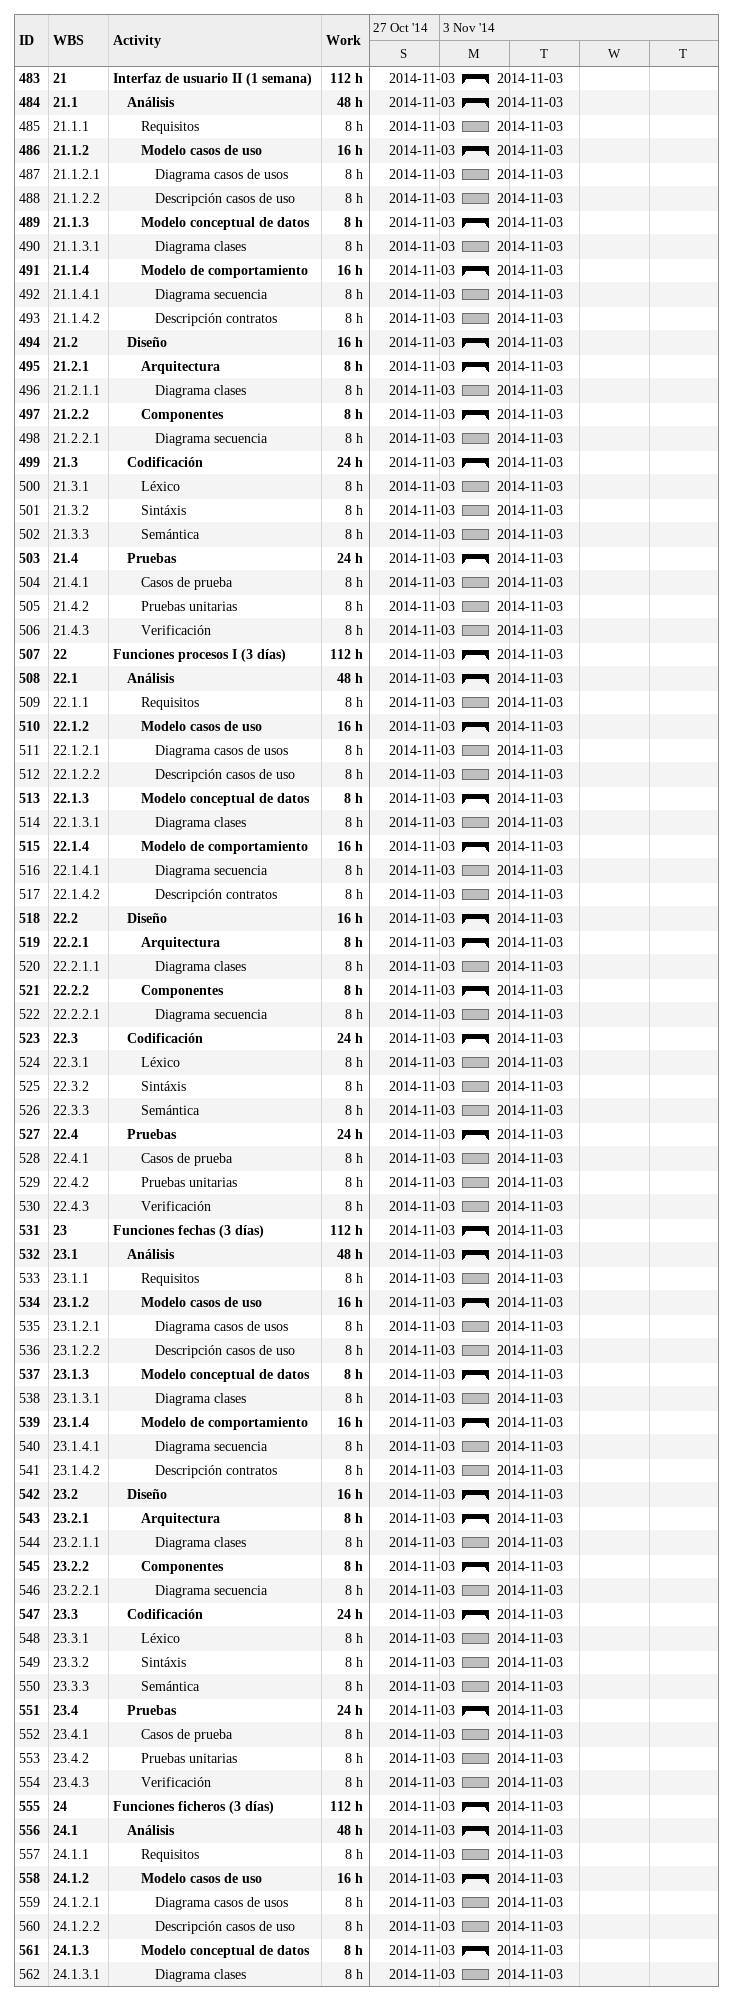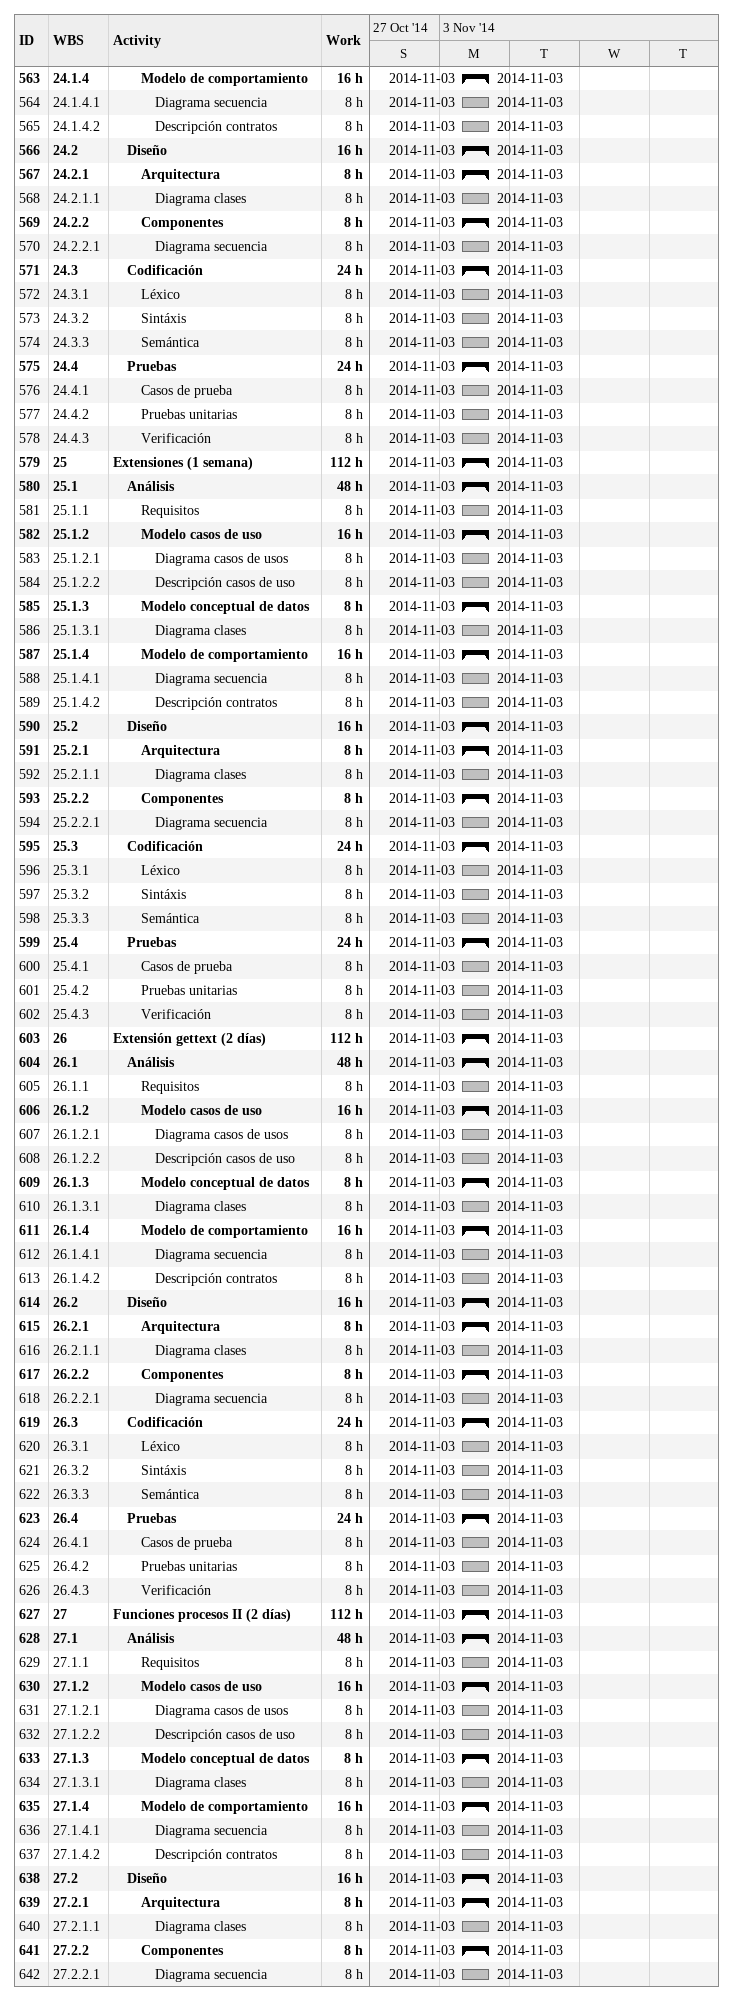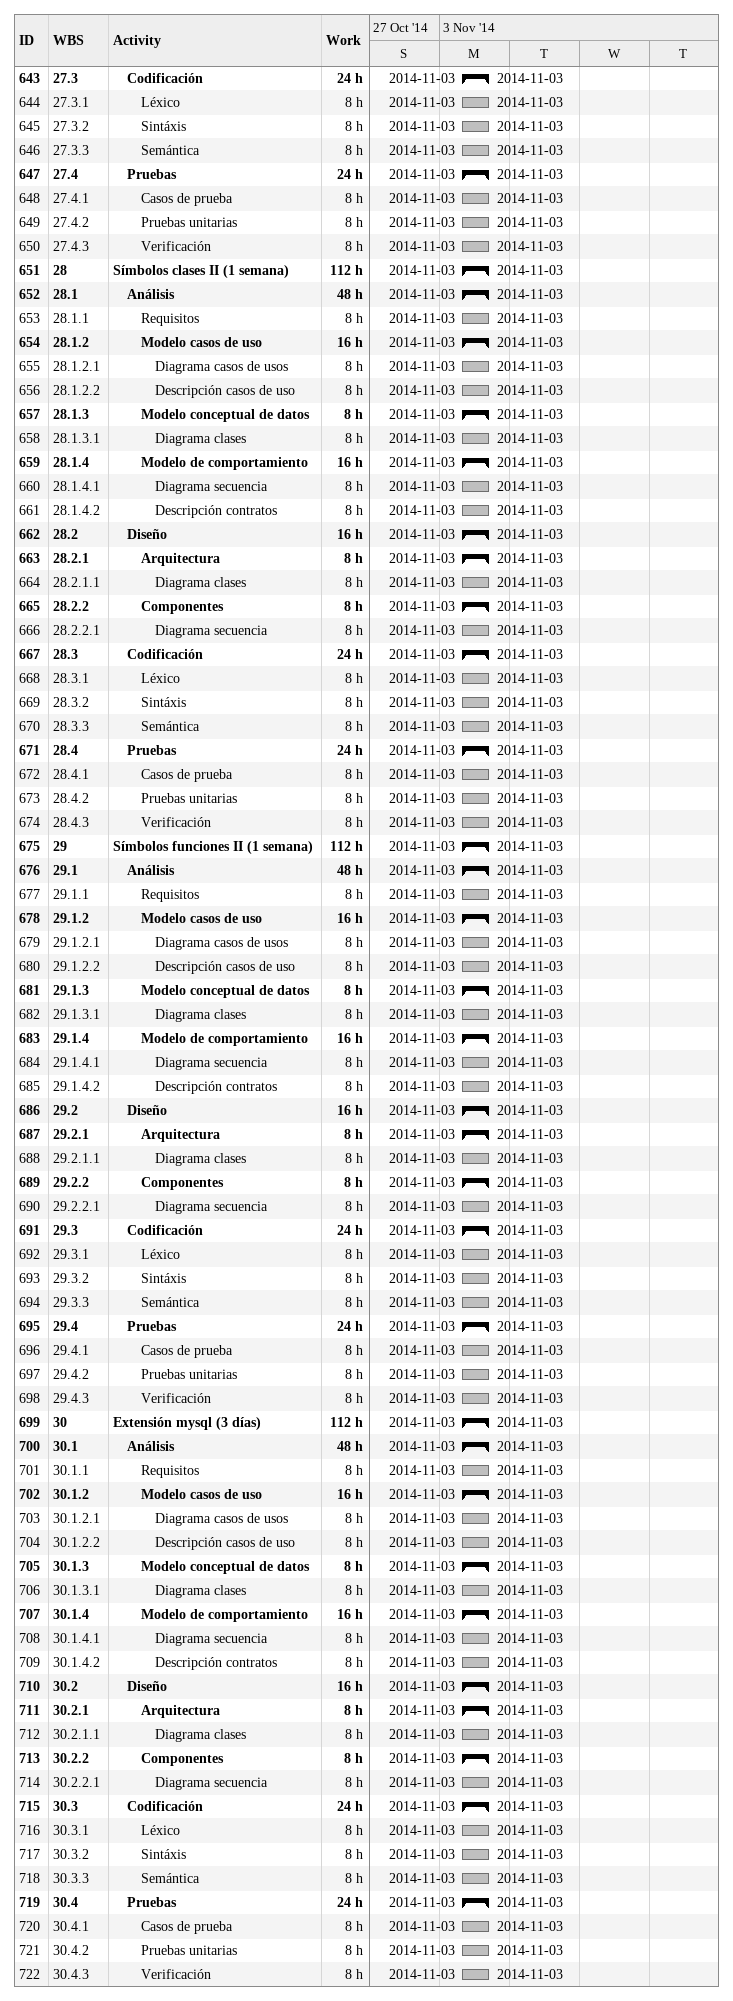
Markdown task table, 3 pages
| ID | WBS | Task | Start | Finish | Work (h) |
|---|---|---|---|---|---|
| 483 | 21 | **Interfaz de usuario II (1 semana)** | 2014-11-03 | 2014-11-03 | 112 |
| 484 | 21.1 | **Análisis** | 2014-11-03 | 2014-11-03 | 48 |
| 485 | 21.1.1 | Requisitos | 2014-11-03 | 2014-11-03 | 8 |
| 486 | 21.1.2 | **Modelo casos de uso** | 2014-11-03 | 2014-11-03 | 16 |
| 487 | 21.1.2.1 | Diagrama casos de usos | 2014-11-03 | 2014-11-03 | 8 |
| 488 | 21.1.2.2 | Descripción casos de uso | 2014-11-03 | 2014-11-03 | 8 |
| 489 | 21.1.3 | **Modelo conceptual de datos** | 2014-11-03 | 2014-11-03 | 8 |
| 490 | 21.1.3.1 | Diagrama clases | 2014-11-03 | 2014-11-03 | 8 |
| 491 | 21.1.4 | **Modelo de comportamiento** | 2014-11-03 | 2014-11-03 | 16 |
| 492 | 21.1.4.1 | Diagrama secuencia | 2014-11-03 | 2014-11-03 | 8 |
| 493 | 21.1.4.2 | Descripción contratos | 2014-11-03 | 2014-11-03 | 8 |
| 494 | 21.2 | **Diseño** | 2014-11-03 | 2014-11-03 | 16 |
| 495 | 21.2.1 | **Arquitectura** | 2014-11-03 | 2014-11-03 | 8 |
| 496 | 21.2.1.1 | Diagrama clases | 2014-11-03 | 2014-11-03 | 8 |
| 497 | 21.2.2 | **Componentes** | 2014-11-03 | 2014-11-03 | 8 |
| 498 | 21.2.2.1 | Diagrama secuencia | 2014-11-03 | 2014-11-03 | 8 |
| 499 | 21.3 | **Codificación** | 2014-11-03 | 2014-11-03 | 24 |
| 500 | 21.3.1 | Léxico | 2014-11-03 | 2014-11-03 | 8 |
| 501 | 21.3.2 | Sintáxis | 2014-11-03 | 2014-11-03 | 8 |
| 502 | 21.3.3 | Semántica | 2014-11-03 | 2014-11-03 | 8 |
| 503 | 21.4 | **Pruebas** | 2014-11-03 | 2014-11-03 | 24 |
| 504 | 21.4.1 | Casos de prueba | 2014-11-03 | 2014-11-03 | 8 |
| 505 | 21.4.2 | Pruebas unitarias | 2014-11-03 | 2014-11-03 | 8 |
| 506 | 21.4.3 | Verificación | 2014-11-03 | 2014-11-03 | 8 |
| 507 | 22 | **Funciones procesos I (3 días)** | 2014-11-03 | 2014-11-03 | 112 |
| 508 | 22.1 | **Análisis** | 2014-11-03 | 2014-11-03 | 48 |
| 509 | 22.1.1 | Requisitos | 2014-11-03 | 2014-11-03 | 8 |
| 510 | 22.1.2 | **Modelo casos de uso** | 2014-11-03 | 2014-11-03 | 16 |
| 511 | 22.1.2.1 | Diagrama casos de usos | 2014-11-03 | 2014-11-03 | 8 |
| 512 | 22.1.2.2 | Descripción casos de uso | 2014-11-03 | 2014-11-03 | 8 |
| 513 | 22.1.3 | **Modelo conceptual de datos** | 2014-11-03 | 2014-11-03 | 8 |
| 514 | 22.1.3.1 | Diagrama clases | 2014-11-03 | 2014-11-03 | 8 |
| 515 | 22.1.4 | **Modelo de comportamiento** | 2014-11-03 | 2014-11-03 | 16 |
| 516 | 22.1.4.1 | Diagrama secuencia | 2014-11-03 | 2014-11-03 | 8 |
| 517 | 22.1.4.2 | Descripción contratos | 2014-11-03 | 2014-11-03 | 8 |
| 518 | 22.2 | **Diseño** | 2014-11-03 | 2014-11-03 | 16 |
| 519 | 22.2.1 | **Arquitectura** | 2014-11-03 | 2014-11-03 | 8 |
| 520 | 22.2.1.1 | Diagrama clases | 2014-11-03 | 2014-11-03 | 8 |
| 521 | 22.2.2 | **Componentes** | 2014-11-03 | 2014-11-03 | 8 |
| 522 | 22.2.2.1 | Diagrama secuencia | 2014-11-03 | 2014-11-03 | 8 |
| 523 | 22.3 | **Codificación** | 2014-11-03 | 2014-11-03 | 24 |
| 524 | 22.3.1 | Léxico | 2014-11-03 | 2014-11-03 | 8 |
| 525 | 22.3.2 | Sintáxis | 2014-11-03 | 2014-11-03 | 8 |
| 526 | 22.3.3 | Semántica | 2014-11-03 | 2014-11-03 | 8 |
| 527 | 22.4 | **Pruebas** | 2014-11-03 | 2014-11-03 | 24 |
| 528 | 22.4.1 | Casos de prueba | 2014-11-03 | 2014-11-03 | 8 |
| 529 | 22.4.2 | Pruebas unitarias | 2014-11-03 | 2014-11-03 | 8 |
| 530 | 22.4.3 | Verificación | 2014-11-03 | 2014-11-03 | 8 |
| 531 | 23 | **Funciones fechas (3 días)** | 2014-11-03 | 2014-11-03 | 112 |
| 532 | 23.1 | **Análisis** | 2014-11-03 | 2014-11-03 | 48 |
| 533 | 23.1.1 | Requisitos | 2014-11-03 | 2014-11-03 | 8 |
| 534 | 23.1.2 | **Modelo casos de uso** | 2014-11-03 | 2014-11-03 | 16 |
| 535 | 23.1.2.1 | Diagrama casos de usos | 2014-11-03 | 2014-11-03 | 8 |
| 536 | 23.1.2.2 | Descripción casos de uso | 2014-11-03 | 2014-11-03 | 8 |
| 537 | 23.1.3 | **Modelo conceptual de datos** | 2014-11-03 | 2014-11-03 | 8 |
| 538 | 23.1.3.1 | Diagrama clases | 2014-11-03 | 2014-11-03 | 8 |
| 539 | 23.1.4 | **Modelo de comportamiento** | 2014-11-03 | 2014-11-03 | 16 |
| 540 | 23.1.4.1 | Diagrama secuencia | 2014-11-03 | 2014-11-03 | 8 |
| 541 | 23.1.4.2 | Descripción contratos | 2014-11-03 | 2014-11-03 | 8 |
| 542 | 23.2 | **Diseño** | 2014-11-03 | 2014-11-03 | 16 |
| 543 | 23.2.1 | **Arquitectura** | 2014-11-03 | 2014-11-03 | 8 |
| 544 | 23.2.1.1 | Diagrama clases | 2014-11-03 | 2014-11-03 | 8 |
| 545 | 23.2.2 | **Componentes** | 2014-11-03 | 2014-11-03 | 8 |
| 546 | 23.2.2.1 | Diagrama secuencia | 2014-11-03 | 2014-11-03 | 8 |
| 547 | 23.3 | **Codificación** | 2014-11-03 | 2014-11-03 | 24 |
| 548 | 23.3.1 | Léxico | 2014-11-03 | 2014-11-03 | 8 |
| 549 | 23.3.2 | Sintáxis | 2014-11-03 | 2014-11-03 | 8 |
| 550 | 23.3.3 | Semántica | 2014-11-03 | 2014-11-03 | 8 |
| 551 | 23.4 | **Pruebas** | 2014-11-03 | 2014-11-03 | 24 |
| 552 | 23.4.1 | Casos de prueba | 2014-11-03 | 2014-11-03 | 8 |
| 553 | 23.4.2 | Pruebas unitarias | 2014-11-03 | 2014-11-03 | 8 |
| 554 | 23.4.3 | Verificación | 2014-11-03 | 2014-11-03 | 8 |
| 555 | 24 | **Funciones ficheros (3 días)** | 2014-11-03 | 2014-11-03 | 112 |
| 556 | 24.1 | **Análisis** | 2014-11-03 | 2014-11-03 | 48 |
| 557 | 24.1.1 | Requisitos | 2014-11-03 | 2014-11-03 | 8 |
| 558 | 24.1.2 | **Modelo casos de uso** | 2014-11-03 | 2014-11-03 | 16 |
| 559 | 24.1.2.1 | Diagrama casos de usos | 2014-11-03 | 2014-11-03 | 8 |
| 560 | 24.1.2.2 | Descripción casos de uso | 2014-11-03 | 2014-11-03 | 8 |
| 561 | 24.1.3 | **Modelo conceptual de datos** | 2014-11-03 | 2014-11-03 | 8 |
| 562 | 24.1.3.1 | Diagrama clases | 2014-11-03 | 2014-11-03 | 8 |
| 563 | 24.1.4 | **Modelo de comportamiento** | 2014-11-03 | 2014-11-03 | 16 |
| 564 | 24.1.4.1 | Diagrama secuencia | 2014-11-03 | 2014-11-03 | 8 |
| 565 | 24.1.4.2 | Descripción contratos | 2014-11-03 | 2014-11-03 | 8 |
| 566 | 24.2 | **Diseño** | 2014-11-03 | 2014-11-03 | 16 |
| 567 | 24.2.1 | **Arquitectura** | 2014-11-03 | 2014-11-03 | 8 |
| 568 | 24.2.1.1 | Diagrama clases | 2014-11-03 | 2014-11-03 | 8 |
| 569 | 24.2.2 | **Componentes** | 2014-11-03 | 2014-11-03 | 8 |
| 570 | 24.2.2.1 | Diagrama secuencia | 2014-11-03 | 2014-11-03 | 8 |
| 571 | 24.3 | **Codificación** | 2014-11-03 | 2014-11-03 | 24 |
| 572 | 24.3.1 | Léxico | 2014-11-03 | 2014-11-03 | 8 |
| 573 | 24.3.2 | Sintáxis | 2014-11-03 | 2014-11-03 | 8 |
| 574 | 24.3.3 | Semántica | 2014-11-03 | 2014-11-03 | 8 |
| 575 | 24.4 | **Pruebas** | 2014-11-03 | 2014-11-03 | 24 |
| 576 | 24.4.1 | Casos de prueba | 2014-11-03 | 2014-11-03 | 8 |
| 577 | 24.4.2 | Pruebas unitarias | 2014-11-03 | 2014-11-03 | 8 |
| 578 | 24.4.3 | Verificación | 2014-11-03 | 2014-11-03 | 8 |
| 579 | 25 | **Extensiones (1 semana)** | 2014-11-03 | 2014-11-03 | 112 |
| 580 | 25.1 | **Análisis** | 2014-11-03 | 2014-11-03 | 48 |
| 581 | 25.1.1 | Requisitos | 2014-11-03 | 2014-11-03 | 8 |
| 582 | 25.1.2 | **Modelo casos de uso** | 2014-11-03 | 2014-11-03 | 16 |
| 583 | 25.1.2.1 | Diagrama casos de usos | 2014-11-03 | 2014-11-03 | 8 |
| 584 | 25.1.2.2 | Descripción casos de uso | 2014-11-03 | 2014-11-03 | 8 |
| 585 | 25.1.3 | **Modelo conceptual de datos** | 2014-11-03 | 2014-11-03 | 8 |
| 586 | 25.1.3.1 | Diagrama clases | 2014-11-03 | 2014-11-03 | 8 |
| 587 | 25.1.4 | **Modelo de comportamiento** | 2014-11-03 | 2014-11-03 | 16 |
| 588 | 25.1.4.1 | Diagrama secuencia | 2014-11-03 | 2014-11-03 | 8 |
| 589 | 25.1.4.2 | Descripción contratos | 2014-11-03 | 2014-11-03 | 8 |
| 590 | 25.2 | **Diseño** | 2014-11-03 | 2014-11-03 | 16 |
| 591 | 25.2.1 | **Arquitectura** | 2014-11-03 | 2014-11-03 | 8 |
| 592 | 25.2.1.1 | Diagrama clases | 2014-11-03 | 2014-11-03 | 8 |
| 593 | 25.2.2 | **Componentes** | 2014-11-03 | 2014-11-03 | 8 |
| 594 | 25.2.2.1 | Diagrama secuencia | 2014-11-03 | 2014-11-03 | 8 |
| 595 | 25.3 | **Codificación** | 2014-11-03 | 2014-11-03 | 24 |
| 596 | 25.3.1 | Léxico | 2014-11-03 | 2014-11-03 | 8 |
| 597 | 25.3.2 | Sintáxis | 2014-11-03 | 2014-11-03 | 8 |
| 598 | 25.3.3 | Semántica | 2014-11-03 | 2014-11-03 | 8 |
| 599 | 25.4 | **Pruebas** | 2014-11-03 | 2014-11-03 | 24 |
| 600 | 25.4.1 | Casos de prueba | 2014-11-03 | 2014-11-03 | 8 |
| 601 | 25.4.2 | Pruebas unitarias | 2014-11-03 | 2014-11-03 | 8 |
| 602 | 25.4.3 | Verificación | 2014-11-03 | 2014-11-03 | 8 |
| 603 | 26 | **Extensión gettext (2 días)** | 2014-11-03 | 2014-11-03 | 112 |
| 604 | 26.1 | **Análisis** | 2014-11-03 | 2014-11-03 | 48 |
| 605 | 26.1.1 | Requisitos | 2014-11-03 | 2014-11-03 | 8 |
| 606 | 26.1.2 | **Modelo casos de uso** | 2014-11-03 | 2014-11-03 | 16 |
| 607 | 26.1.2.1 | Diagrama casos de usos | 2014-11-03 | 2014-11-03 | 8 |
| 608 | 26.1.2.2 | Descripción casos de uso | 2014-11-03 | 2014-11-03 | 8 |
| 609 | 26.1.3 | **Modelo conceptual de datos** | 2014-11-03 | 2014-11-03 | 8 |
| 610 | 26.1.3.1 | Diagrama clases | 2014-11-03 | 2014-11-03 | 8 |
| 611 | 26.1.4 | **Modelo de comportamiento** | 2014-11-03 | 2014-11-03 | 16 |
| 612 | 26.1.4.1 | Diagrama secuencia | 2014-11-03 | 2014-11-03 | 8 |
| 613 | 26.1.4.2 | Descripción contratos | 2014-11-03 | 2014-11-03 | 8 |
| 614 | 26.2 | **Diseño** | 2014-11-03 | 2014-11-03 | 16 |
| 615 | 26.2.1 | **Arquitectura** | 2014-11-03 | 2014-11-03 | 8 |
| 616 | 26.2.1.1 | Diagrama clases | 2014-11-03 | 2014-11-03 | 8 |
| 617 | 26.2.2 | **Componentes** | 2014-11-03 | 2014-11-03 | 8 |
| 618 | 26.2.2.1 | Diagrama secuencia | 2014-11-03 | 2014-11-03 | 8 |
| 619 | 26.3 | **Codificación** | 2014-11-03 | 2014-11-03 | 24 |
| 620 | 26.3.1 | Léxico | 2014-11-03 | 2014-11-03 | 8 |
| 621 | 26.3.2 | Sintáxis | 2014-11-03 | 2014-11-03 | 8 |
| 622 | 26.3.3 | Semántica | 2014-11-03 | 2014-11-03 | 8 |
| 623 | 26.4 | **Pruebas** | 2014-11-03 | 2014-11-03 | 24 |
| 624 | 26.4.1 | Casos de prueba | 2014-11-03 | 2014-11-03 | 8 |
| 625 | 26.4.2 | Pruebas unitarias | 2014-11-03 | 2014-11-03 | 8 |
| 626 | 26.4.3 | Verificación | 2014-11-03 | 2014-11-03 | 8 |
| 627 | 27 | **Funciones procesos II (2 días)** | 2014-11-03 | 2014-11-03 | 112 |
| 628 | 27.1 | **Análisis** | 2014-11-03 | 2014-11-03 | 48 |
| 629 | 27.1.1 | Requisitos | 2014-11-03 | 2014-11-03 | 8 |
| 630 | 27.1.2 | **Modelo casos de uso** | 2014-11-03 | 2014-11-03 | 16 |
| 631 | 27.1.2.1 | Diagrama casos de usos | 2014-11-03 | 2014-11-03 | 8 |
| 632 | 27.1.2.2 | Descripción casos de uso | 2014-11-03 | 2014-11-03 | 8 |
| 633 | 27.1.3 | **Modelo conceptual de datos** | 2014-11-03 | 2014-11-03 | 8 |
| 634 | 27.1.3.1 | Diagrama clases | 2014-11-03 | 2014-11-03 | 8 |
| 635 | 27.1.4 | **Modelo de comportamiento** | 2014-11-03 | 2014-11-03 | 16 |
| 636 | 27.1.4.1 | Diagrama secuencia | 2014-11-03 | 2014-11-03 | 8 |
| 637 | 27.1.4.2 | Descripción contratos | 2014-11-03 | 2014-11-03 | 8 |
| 638 | 27.2 | **Diseño** | 2014-11-03 | 2014-11-03 | 16 |
| 639 | 27.2.1 | **Arquitectura** | 2014-11-03 | 2014-11-03 | 8 |
| 640 | 27.2.1.1 | Diagrama clases | 2014-11-03 | 2014-11-03 | 8 |
| 641 | 27.2.2 | **Componentes** | 2014-11-03 | 2014-11-03 | 8 |
| 642 | 27.2.2.1 | Diagrama secuencia | 2014-11-03 | 2014-11-03 | 8 |
| 643 | 27.3 | **Codificación** | 2014-11-03 | 2014-11-03 | 24 |
| 644 | 27.3.1 | Léxico | 2014-11-03 | 2014-11-03 | 8 |
| 645 | 27.3.2 | Sintáxis | 2014-11-03 | 2014-11-03 | 8 |
| 646 | 27.3.3 | Semántica | 2014-11-03 | 2014-11-03 | 8 |
| 647 | 27.4 | **Pruebas** | 2014-11-03 | 2014-11-03 | 24 |
| 648 | 27.4.1 | Casos de prueba | 2014-11-03 | 2014-11-03 | 8 |
| 649 | 27.4.2 | Pruebas unitarias | 2014-11-03 | 2014-11-03 | 8 |
| 650 | 27.4.3 | Verificación | 2014-11-03 | 2014-11-03 | 8 |
| 651 | 28 | **Símbolos clases II (1 semana)** | 2014-11-03 | 2014-11-03 | 112 |
| 652 | 28.1 | **Análisis** | 2014-11-03 | 2014-11-03 | 48 |
| 653 | 28.1.1 | Requisitos | 2014-11-03 | 2014-11-03 | 8 |
| 654 | 28.1.2 | **Modelo casos de uso** | 2014-11-03 | 2014-11-03 | 16 |
| 655 | 28.1.2.1 | Diagrama casos de usos | 2014-11-03 | 2014-11-03 | 8 |
| 656 | 28.1.2.2 | Descripción casos de uso | 2014-11-03 | 2014-11-03 | 8 |
| 657 | 28.1.3 | **Modelo conceptual de datos** | 2014-11-03 | 2014-11-03 | 8 |
| 658 | 28.1.3.1 | Diagrama clases | 2014-11-03 | 2014-11-03 | 8 |
| 659 | 28.1.4 | **Modelo de comportamiento** | 2014-11-03 | 2014-11-03 | 16 |
| 660 | 28.1.4.1 | Diagrama secuencia | 2014-11-03 | 2014-11-03 | 8 |
| 661 | 28.1.4.2 | Descripción contratos | 2014-11-03 | 2014-11-03 | 8 |
| 662 | 28.2 | **Diseño** | 2014-11-03 | 2014-11-03 | 16 |
| 663 | 28.2.1 | **Arquitectura** | 2014-11-03 | 2014-11-03 | 8 |
| 664 | 28.2.1.1 | Diagrama clases | 2014-11-03 | 2014-11-03 | 8 |
| 665 | 28.2.2 | **Componentes** | 2014-11-03 | 2014-11-03 | 8 |
| 666 | 28.2.2.1 | Diagrama secuencia | 2014-11-03 | 2014-11-03 | 8 |
| 667 | 28.3 | **Codificación** | 2014-11-03 | 2014-11-03 | 24 |
| 668 | 28.3.1 | Léxico | 2014-11-03 | 2014-11-03 | 8 |
| 669 | 28.3.2 | Sintáxis | 2014-11-03 | 2014-11-03 | 8 |
| 670 | 28.3.3 | Semántica | 2014-11-03 | 2014-11-03 | 8 |
| 671 | 28.4 | **Pruebas** | 2014-11-03 | 2014-11-03 | 24 |
| 672 | 28.4.1 | Casos de prueba | 2014-11-03 | 2014-11-03 | 8 |
| 673 | 28.4.2 | Pruebas unitarias | 2014-11-03 | 2014-11-03 | 8 |
| 674 | 28.4.3 | Verificación | 2014-11-03 | 2014-11-03 | 8 |
| 675 | 29 | **Símbolos funciones II (1 semana)** | 2014-11-03 | 2014-11-03 | 112 |
| 676 | 29.1 | **Análisis** | 2014-11-03 | 2014-11-03 | 48 |
| 677 | 29.1.1 | Requisitos | 2014-11-03 | 2014-11-03 | 8 |
| 678 | 29.1.2 | **Modelo casos de uso** | 2014-11-03 | 2014-11-03 | 16 |
| 679 | 29.1.2.1 | Diagrama casos de usos | 2014-11-03 | 2014-11-03 | 8 |
| 680 | 29.1.2.2 | Descripción casos de uso | 2014-11-03 | 2014-11-03 | 8 |
| 681 | 29.1.3 | **Modelo conceptual de datos** | 2014-11-03 | 2014-11-03 | 8 |
| 682 | 29.1.3.1 | Diagrama clases | 2014-11-03 | 2014-11-03 | 8 |
| 683 | 29.1.4 | **Modelo de comportamiento** | 2014-11-03 | 2014-11-03 | 16 |
| 684 | 29.1.4.1 | Diagrama secuencia | 2014-11-03 | 2014-11-03 | 8 |
| 685 | 29.1.4.2 | Descripción contratos | 2014-11-03 | 2014-11-03 | 8 |
| 686 | 29.2 | **Diseño** | 2014-11-03 | 2014-11-03 | 16 |
| 687 | 29.2.1 | **Arquitectura** | 2014-11-03 | 2014-11-03 | 8 |
| 688 | 29.2.1.1 | Diagrama clases | 2014-11-03 | 2014-11-03 | 8 |
| 689 | 29.2.2 | **Componentes** | 2014-11-03 | 2014-11-03 | 8 |
| 690 | 29.2.2.1 | Diagrama secuencia | 2014-11-03 | 2014-11-03 | 8 |
| 691 | 29.3 | **Codificación** | 2014-11-03 | 2014-11-03 | 24 |
| 692 | 29.3.1 | Léxico | 2014-11-03 | 2014-11-03 | 8 |
| 693 | 29.3.2 | Sintáxis | 2014-11-03 | 2014-11-03 | 8 |
| 694 | 29.3.3 | Semántica | 2014-11-03 | 2014-11-03 | 8 |
| 695 | 29.4 | **Pruebas** | 2014-11-03 | 2014-11-03 | 24 |
| 696 | 29.4.1 | Casos de prueba | 2014-11-03 | 2014-11-03 | 8 |
| 697 | 29.4.2 | Pruebas unitarias | 2014-11-03 | 2014-11-03 | 8 |
| 698 | 29.4.3 | Verificación | 2014-11-03 | 2014-11-03 | 8 |
| 699 | 30 | **Extensión mysql (3 días)** | 2014-11-03 | 2014-11-03 | 112 |
| 700 | 30.1 | **Análisis** | 2014-11-03 | 2014-11-03 | 48 |
| 701 | 30.1.1 | Requisitos | 2014-11-03 | 2014-11-03 | 8 |
| 702 | 30.1.2 | **Modelo casos de uso** | 2014-11-03 | 2014-11-03 | 16 |
| 703 | 30.1.2.1 | Diagrama casos de usos | 2014-11-03 | 2014-11-03 | 8 |
| 704 | 30.1.2.2 | Descripción casos de uso | 2014-11-03 | 2014-11-03 | 8 |
| 705 | 30.1.3 | **Modelo conceptual de datos** | 2014-11-03 | 2014-11-03 | 8 |
| 706 | 30.1.3.1 | Diagrama clases | 2014-11-03 | 2014-11-03 | 8 |
| 707 | 30.1.4 | **Modelo de comportamiento** | 2014-11-03 | 2014-11-03 | 16 |
| 708 | 30.1.4.1 | Diagrama secuencia | 2014-11-03 | 2014-11-03 | 8 |
| 709 | 30.1.4.2 | Descripción contratos | 2014-11-03 | 2014-11-03 | 8 |
| 710 | 30.2 | **Diseño** | 2014-11-03 | 2014-11-03 | 16 |
| 711 | 30.2.1 | **Arquitectura** | 2014-11-03 | 2014-11-03 | 8 |
| 712 | 30.2.1.1 | Diagrama clases | 2014-11-03 | 2014-11-03 | 8 |
| 713 | 30.2.2 | **Componentes** | 2014-11-03 | 2014-11-03 | 8 |
| 714 | 30.2.2.1 | Diagrama secuencia | 2014-11-03 | 2014-11-03 | 8 |
| 715 | 30.3 | **Codificación** | 2014-11-03 | 2014-11-03 | 24 |
| 716 | 30.3.1 | Léxico | 2014-11-03 | 2014-11-03 | 8 |
| 717 | 30.3.2 | Sintáxis | 2014-11-03 | 2014-11-03 | 8 |
| 718 | 30.3.3 | Semántica | 2014-11-03 | 2014-11-03 | 8 |
| 719 | 30.4 | **Pruebas** | 2014-11-03 | 2014-11-03 | 24 |
| 720 | 30.4.1 | Casos de prueba | 2014-11-03 | 2014-11-03 | 8 |
| 721 | 30.4.2 | Pruebas unitarias | 2014-11-03 | 2014-11-03 | 8 |
| 722 | 30.4.3 | Verificación | 2014-11-03 | 2014-11-03 | 8 |
